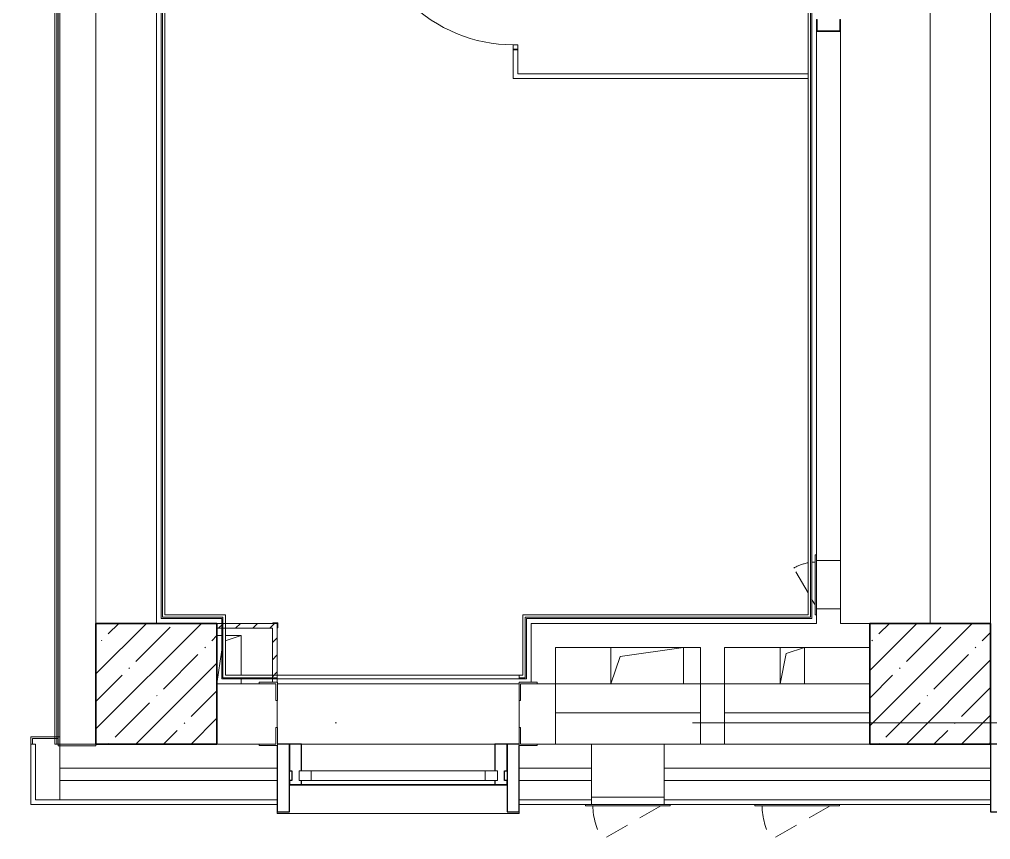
# Model space of a CAD drawing. Header units: millimetres. Extents: x 5993 to 95364, y 94667 to 143522.
# Drawn here: x 46946.4 to 47273.4, y 118557.8 to 118834.1 of the extents above; entities that cross this region are included whole.
import ezdxf

# ---------------------------------------------------------------- set-up
doc = ezdxf.new("R2010")
doc.units = ezdxf.units.MM
for name, pattern in [('200_ШТРИХ_ш1п0_6_', [160, 100, -60]), ('50_200_ШТРИХ_1Т_ш5_п1_п1_', [1400, 1000, -200, 0, -200]), ('Штрих короткий', [300, 150, -150])]:
    doc.linetypes.add(name, pattern=pattern)
for name, color, linetype, lineweight in [('0-2', 7, 'Continuous', 9), ('S-GRID-____-OTLN-1', 7, '50_200_ШТРИХ_1Т_ш5_п1_п1_', 9), ('Импосты витража', 7, 'Continuous', 9), ('Импосты витража-1', 7, 'Continuous', 25), ('Каркас_Импост', 7, 'Continuous', 13), ('Каркас_Импост-1', 7, 'Continuous', 9), ('Несущие колонны', 7, 'Continuous', 9), ('Несущие колонны-1', 7, 'Continuous', 35), ('Обобщенные модели', 7, 'Continuous', 9), ('Общие ребра', 7, 'Continuous', 9), ('Окна', 7, 'Continuous', 9), ('Открывание в плане-2', 7, '200_ШТРИХ_ш1п0_6_', 9), ('Открывание-1', 7, 'Continuous', 9), ('Панель-1', 7, 'Continuous', 9), ('Перемычка-1', 7, 'Штрих короткий', 9), ('Проем', 7, 'Continuous', 35), ('Стены', 7, 'Continuous', 9), ('Стены-1', 7, 'Continuous', 13)]:
    doc.layers.add(name, color=color, linetype=linetype, lineweight=lineweight)
doc.layers.add('Штриховка разреза-5', color=7, linetype='Continuous', lineweight=5, true_color=0x8000ff)

# ---------------------------------------------------------------- blocks, each defined once
blk = doc.blocks.new('BSC_Колонна _Прямоугольная - 500х500-V12-АИ2_01_План напольных покрытий и плинтусов 1го этажа _Часть 1_')
at = {"layer": 'Несущие колонны'}
h = blk.add_hatch(dxfattribs=at)
h.set_pattern_fill('FP_19', color=256, style=0, pattern_type=2)
h.set_pattern_definition([(45, (-65850, -57250), (-114.04925, 114.04925), []), (45, (-65735.95, -57250), (-114.04925, 114.04925), [201.613, -40.323, 3.353, -36.97])])
h.paths.add_polyline_path([(-250, -250), (250, -250), (250, 250), (-250, 250), (-250, -199.6)], flags=0)
at = {"layer": 'Несущие колонны-1'}
for p, q in [((250, 250), (-250, 250)), ((-250, 250), (-250, -250)), ((250, -250), (250, 250)), ((-250, -250), (250, -250))]:
    blk.add_line(p, q, dxfattribs=at)
blk = doc.blocks.new('BSC_Колонна _Прямоугольная - 500х500-V56-АИ2_01_План напольных покрытий и плинтусов 1го этажа _Часть 1_')
at = {"layer": 'Несущие колонны'}
h = blk.add_hatch(dxfattribs=at)
h.set_pattern_fill('FP_86', color=256, style=0, pattern_type=2)
h.set_pattern_definition([(45, (-69050, -57250), (-114.04925, 114.04925), []), (45, (-68935.95, -57250), (-114.04925, 114.04925), [201.613, -40.323, 3.353, -36.97])])
h.paths.add_polyline_path([(-250, -250), (250, -250), (250, 250), (-250, 250), (-250, -199.6)], flags=0)
at = {"layer": 'Несущие колонны-1'}
for p, q in [((250, 250), (-250, 250)), ((-250, 250), (-250, -250)), ((250, -250), (250, 250)), ((-250, -250), (250, -250))]:
    blk.add_line(p, q, dxfattribs=at)
blk = doc.blocks.new('DOR_ДУ_распашная__1Ст_Прямоугольная_ШЕР - Вн_650х2100h_Кабинки С_у-18405741-АИ2_01_План напольных покрытий и плинтусов 1го этажа _Часть 1_')
at = {"layer": 'Каркас_Импост'}
for p, q in [((-325, 10), (-305, 10)), ((-305, 10), (-305, -10)), ((305, 10), (325, 10)), ((305, -10), (305, 10)), ((-305, -10), (-325, -10)), ((325, -10), (305, -10))]:
    blk.add_line(p, q, dxfattribs=at)
at = {"layer": 'Открывание-1'}
blk.add_arc((-305, -10), 610, 315, 0, dxfattribs=at)
at = {"layer": 'Панель-1'}
for p, q in [((-305, -10), (-290.9, 4.1)), ((-290.9, 4.1), (140.5, -427.2)), ((126.3, -441.3), (-305, -10)), ((140.5, -427.2), (126.3, -441.3))]:
    blk.add_line(p, q, dxfattribs=at)
at = {"layer": 'Проем'}
for p, q in [((-325, -10), (-325, 10)), ((325, 10), (325, -10))]:
    blk.add_line(p, q, dxfattribs=at)
blk = doc.blocks.new('PNS_Панель прямоугольная2 - Нр_Стекло - 40мм-26233822-АИ2_01_План напольных покрытий и плинтусов 1го этажа _Часть 1_')
at = {"layer": 'Каркас_Импост'}
for p, q in [((-410, 0), (-410, 40)), ((-410, 40), (-360, 40)), ((-360, 40), (-360, 0)), ((410, 40), (360, 40)), ((360, 40), (360, 0)), ((410, 0), (410, 40)), ((-360, 0), (-410, 0)), ((360, 0), (410, 0))]:
    blk.add_line(p, q, dxfattribs=at)
at = {"layer": 'Каркас_Импост-1'}
for p, q in [((-360, 40), (360, 40)), ((-360, 0), (360, 0))]:
    blk.add_line(p, q, dxfattribs=at)
blk = doc.blocks.new('Прямоугольный импост - Откос НВФ_50х280 мм-25985587-АИ2_01_План напольных покрытий и плинтусов 1го этажа _Часть 1_')
at = {"layer": 'Импосты витража-1'}
for p, q in [((-50, 130), (0, 130)), ((-50, -150), (-50, 130)), ((0, 130), (0, -144)), ((0, -150), (-50, -150))]:
    blk.add_line(p, q, dxfattribs=at)
blk = doc.blocks.new('Прямоугольный импост - Импост структурный с накладкой - 150мм-25647633-АИ2_01_План напольных покрытий и плинтусов 1го этажа _Часть 1_')
at = {"layer": 'Импосты витража-1'}
for p, q in [((-25, 0), (-25, 17)), ((-25, 17), (25, 17)), ((-15, 0), (-25, 0)), ((-15, -40), (-15, 0)), ((25, 17), (25, 0)), ((-25, -150), (-25, -40)), ((-25, -40), (-15, -40)), ((25, -40), (25, -150)), ((25, -150), (-25, -150))]:
    blk.add_line(p, q, dxfattribs=at)
blk = doc.blocks.new('Прямоугольный импост - Импост структурный с накладкой - 150мм-V165-АИ2_01_План напольных покрытий и плинтусов 1го этажа _Часть 1_')
at = {"layer": 'Импосты витража-1'}
for p, q in [((-25, 0), (-25, 17)), ((-25, 17), (25, 17)), ((25, 0), (15, 0)), ((15, 0), (15, -40)), ((25, 17), (25, 0)), ((-25, -150), (-25, -40)), ((15, -40), (25, -40)), ((25, -40), (25, -150)), ((25, -150), (-25, -150))]:
    blk.add_line(p, q, dxfattribs=at)
blk = doc.blocks.new('Прямоугольный импост - Откос НВФ_50х280 мм-25985594-АИ2_01_План напольных покрытий и плинтусов 1го этажа _Часть 1_')
at = {"layer": 'Импосты витража-1'}
for p, q in [((0, 130), (-50, 130)), ((-50, 130), (-50, -150)), ((0, -144), (0, 130)), ((-50, -150), (0, -150))]:
    blk.add_line(p, q, dxfattribs=at)
blk = doc.blocks.new('Прямоугольный импост - Импост структурный с накладкой - 150мм-25656008-АИ2_01_План напольных покрытий и плинтусов 1го этажа _Часть 1_')
at = {"layer": 'Импосты витража'}
for p, q in [((18800, 57000), (19600, 57000)), ((18800, 56833), (19600, 56833))]:
    blk.add_line(p, q, dxfattribs=at)
blk = doc.blocks.new('Проем_Дверь_Прямоугольный - 1000х2700h_витражные проемы-25985460-АИ2_01_План напольных покрытий и плинтусов 1го этажа _Часть 1_')
at = {"layer": 'Перемычка-1'}
for p, q in [((500, 125), (-500, 125)), ((500, -125), (-500, -125))]:
    blk.add_line(p, q, dxfattribs=at)
blk = doc.blocks.new('Фахверк_СКБ_Уголок - 250_2700-27497298-АИ2_01_План напольных покрытий и плинтусов 1го этажа _Часть 1_')
at = {"layer": 'Обобщенные модели'}
for p, q in [((200, 181), (125, 181)), ((125, 181), (125, 106)), ((131, 106), (131, 175)), ((131, 175), (200, 175)), ((200, 175), (200, 181)), ((125, 106), (131, 106)), ((131, -6), (125, -6)), ((125, -6), (125, -81)), ((131, -75), (131, -6)), ((200, -75), (131, -75)), ((200, -81), (200, -75)), ((125, -81), (200, -81))]:
    blk.add_line(p, q, dxfattribs=at)
blk = doc.blocks.new('Прямоугольный импост - Откос НВФ_50х280 мм-27090908-АИ2_01_План напольных покрытий и плинтусов 1го этажа _Часть 1_')
at = {"layer": 'Импосты витража-1'}
for p, q in [((0, 130), (-50, 130)), ((-50, 130), (-50, -150)), ((0, -150), (0, 130)), ((-50, -150), (0, -150))]:
    blk.add_line(p, q, dxfattribs=at)
blk = doc.blocks.new('154_Фахверк_СКБ_Швеллер - Тип_100_4010-27789772-АИ2_01_План напольных покрытий и плинтусов 1го этажа _Часть 1_')
at = {"layer": 'Обобщенные модели'}
for p, q in [((175, 50), (125, 50)), ((125, 50), (125, -50)), ((128, 47), (175, 47)), ((128, -47), (128, 47)), ((175, 47), (175, 50)), ((125, -50), (175, -50)), ((175, -47), (128, -47)), ((175, -50), (175, -47))]:
    blk.add_line(p, q, dxfattribs=at)
blk = doc.blocks.new('DOR_Люк-Решетка_Прямоугольный - Люк_300х400h ПЛК_цоколь-28750901-АИ2_01_План напольных покрытий и плинтусов 1го этажа _Часть 1_')
at = {"layer": 'Каркас_Импост-1'}
for p, q in [((-175, 10), (-175, 15)), ((175, 15), (-175, 15)), ((175, 15), (175, 10))]:
    blk.add_line(p, q, dxfattribs=at)
at = {"layer": 'Открывание в плане-2'}
blk.add_line((-136.3, 15), (106.1, 155), dxfattribs=at)
blk.add_arc((-145, 10), 290, 0.9929, 30, dxfattribs=at)
blk = doc.blocks.new('DOR_Люк-Решетка_Прямоугольный - Люк_300х500h СХТ_цоколь-31776600-АИ2_01_План напольных покрытий и плинтусов 1го этажа _Часть 1_')
at = {"layer": 'Каркас_Импост-1'}
for p, q in [((-175, 10), (-175, 15)), ((175, 15), (-175, 15)), ((175, 10), (-175, 10)), ((-150, -20), (-150, 10)), ((150, 10), (150, -20)), ((175, 15), (175, 10)), ((150, -20), (-150, -20))]:
    blk.add_line(p, q, dxfattribs=at)
at = {"layer": 'Открывание в плане-2'}
blk.add_line((-136.3, 15), (106.1, 155), dxfattribs=at)
blk.add_arc((-145, 10), 290, 0.9929, 30, dxfattribs=at)
blk = doc.blocks.new('AR_Отверстие Ниша - Лючок-32402704-АИ2_01_План напольных покрытий и плинтусов 1го этажа _Часть 1_')
at = {"layer": 'Окна'}
for p, q in [((100, 50), (-100, 50)), ((-100, 50), (-100, -50)), ((100, -50), (100, 50)), ((-100, -50), (100, -50))]:
    blk.add_line(p, q, dxfattribs=at)
blk = doc.blocks.new('Л_Общий_Лючок - Лючок-29684667-АИ2_01_План напольных покрытий и плинтусов 1го этажа _Часть 1_')
at = {"layer": 'Окна'}
for p, q in [((224, 6), (-24, 6)), ((-24, 6), (-24, 0)), ((224, 6), (224, 0))]:
    blk.add_line(p, q, dxfattribs=at)
at = {"layer": 'Открывание в плане-2'}
for p, q in [((66.6, 35), (168.8, 94)), ((16.4, 6), (40.6, 20))]:
    blk.add_line(p, q, dxfattribs=at)
for start, end in [(10.7896, 30), (1.8496, 6.1655)]:
    blk.add_arc((6, 0), 188, start, end, dxfattribs=at)
blk = doc.blocks.new('AR_Отверстие прямоугольное _в плите_ - AR_Отверстие прямоугольное _в плите_-30459920-АИ2_01_План напольных покрытий и плинтусов 1го этажа _Часть 1_')
at = {"layer": 'Обобщенные модели'}
for p, q in [((-50, 75), (-50, -75)), ((-50, -75), (-25, 50)), ((-25, 50), (50, 75)), ((50, -75), (50, 75))]:
    blk.add_line(p, q, dxfattribs=at)
blk = doc.blocks.new('AR_Отверстие прямоугольное _в плите_ - AR_Отверстие прямоугольное _в плите_-V239-АИ2_01_План напольных покрытий и плинтусов 1го этажа _Часть 1_')
at = {"layer": 'Обобщенные модели'}
for p, q in [((-150, 75), (-150, -75)), ((-112.5, 37.5), (150, 75)), ((150, -75), (150, 75)), ((-150, -75), (-112.5, 37.5))]:
    blk.add_line(p, q, dxfattribs=at)
blk = doc.blocks.new('AR_Отверстие прямоугольное _в плите_ - AR_Отверстие прямоугольное _в плите_-30511940-АИ2_01_План напольных покрытий и плинтусов 1го этажа _Часть 1_')
at = {"layer": 'Обобщенные модели'}
for p, q in [((-30, 100), (-50, 100)), ((50, 100), (-15, 100)), ((-15, 78.3), (50, 100)), ((50, -65), (50, 100)), ((-50, -100), (-30, 40)), ((50, -100), (50, -80))]:
    blk.add_line(p, q, dxfattribs=at)
blk = doc.blocks.new('Отлив_СКБ - Отлив витража_120_НВФ-31885283-АИ2_01_План напольных покрытий и плинтусов 1го этажа _Часть 1_')
at = {"layer": 'Окна'}
for p, q in [((950, -2), (50, -2)), ((0, -120), (0, -113)), ((0, -120), (1000, -120)), ((1000, -113), (1000, -120))]:
    blk.add_line(p, q, dxfattribs=at)
blk = doc.blocks.new('О_Общий_Откосы металлические_СКБ_Боковой - О_Общий_Откосы металлические_СКБ_Боковой-32003644-АИ2_01_План напольных покрытий и плинтусов 1го этажа _Часть 1_')
at = {"layer": 'Обобщенные модели'}
for p, q in [((120, 0), (0, 0)), ((0, 0), (0, -30)), ((120, -30), (120, 0)), ((0, -30), (7, -30)), ((7, -30), (7, -7)), ((7, -7), (113, -7)), ((113, -7), (113, -37)), ((113, -37), (270, -37)), ((270, -30), (120, -30)), ((270, -37), (270, -30))]:
    blk.add_line(p, q, dxfattribs=at)

msp = doc.modelspace()

# ---------------------------------------------------------------- linework, layer by layer
at = {"layer": 'S-GRID-____-OTLN-1', "color": 251, "ltscale": 0.6, "true_color": 0x636466}
msp.add_line((50293.31, 118597.07), (41443.97, 118597.07), dxfattribs=at)
at = {"layer": 'Обобщенные модели'}
for p, q in [((47031.8, 118630.78), (47031.8, 118630.62)), ((47033.42, 118630.78), (47031.8, 118630.78)), ((47031.8, 118630.62), (47033.26, 118630.62)), ((47033.26, 118630.62), (47033.26, 118629.15)), ((47033.42, 118629.15), (47033.42, 118630.78)), ((47033.26, 118629.15), (47033.42, 118629.15))]:
    msp.add_line(p, q, dxfattribs=at)
at = {"layer": 'Общие ребра'}
for p, q in [((46994.6, 118632.65), (46994.6, 119099.86)), ((47212.74, 119026.6), (47212.74, 118632.65)), ((46959.03, 118589.92), (46959.03, 118903.29)), ((46959.52, 118589.92), (46959.52, 118903.29)), ((46995.41, 118632.65), (46994.6, 118632.65)), ((47014.54, 118632.65), (46995.41, 118632.65)), ((47014.54, 118632.65), (47014.95, 118632.65)), ((47014.95, 118612.3), (47014.95, 118632.65)), ((47211.92, 118632.65), (47116.69, 118632.65)), ((47116.69, 118632.24), (47116.69, 118632.65)), ((47116.69, 118632.24), (47116.69, 118613.11)), ((47212.74, 118632.65), (47211.92, 118632.65)), ((47015.76, 118612.3), (47014.95, 118612.3)), ((47033.26, 118612.3), (47015.76, 118612.3)), ((47116.69, 118612.3), (47114.66, 118612.3)), ((47116.69, 118613.11), (47116.69, 118612.3)), ((46972.21, 118589.92), (46960.01, 118589.92)), ((46972.21, 118581.78), (46960.01, 118581.78)), ((47033.26, 118581.78), (46972.21, 118581.78)), ((47139.08, 118581.78), (47114.66, 118581.78)), ((47273.38, 118581.78), (47163.49, 118581.78)), ((46972.21, 118577.71), (46960.01, 118577.71)), ((47033.26, 118577.71), (46972.21, 118577.71)), ((47139.08, 118577.71), (47114.66, 118577.71)), ((47273.38, 118577.71), (47163.49, 118577.71)), ((46960.01, 118571.2), (46972.21, 118571.2)), ((46972.21, 118571.2), (47033.26, 118571.2)), ((47033.26, 118571.2), (46972.21, 118571.2)), ((47114.66, 118571.2), (47139.08, 118571.2)), ((47139.08, 118571.2), (47114.66, 118571.2)), ((47163.49, 118571.2), (47273.38, 118571.2)), ((47273.38, 118571.2), (47163.49, 118571.2))]:
    msp.add_line(p, q, dxfattribs=at)
at = {"layer": 'Стены'}
for p, q in [((47033.26, 118613.11), (47114.66, 118613.11)), ((47114.66, 118611.89), (47033.26, 118611.89)), ((47033.26, 118610.27), (47114.66, 118610.27)), ((47139.08, 118589.92), (47163.49, 118589.92))]:
    msp.add_line(p, q, dxfattribs=at)
at = {"layer": 'Стены-1'}
for p, q in [((47253.03, 119241.08), (47253.03, 118630.61)), ((47273.38, 118630.61), (47273.38, 119220.73)), ((46972.21, 119200.38), (46972.21, 118630.61)), ((46992.56, 118630.61), (46992.56, 119102.71)), ((46994.19, 119099.86), (46994.19, 118632.24)), ((46995.41, 118633.46), (46995.41, 119099.86)), ((47211.92, 119026.6), (47211.92, 118633.46)), ((47213.15, 118632.24), (47213.15, 119026.6)), ((46958.38, 118903.29), (46958.38, 118589.92)), ((46960.01, 118903.29), (46960.01, 118589.92)), ((46960.01, 118589.92), (46960.01, 118903.29)), ((46972.21, 118630.61), (46972.21, 118903.29)), ((47214.77, 118830.03), (47214.77, 118651.78)), ((47222.91, 118651.78), (47222.91, 118830.03)), ((47112.62, 118823.93), (47112.62, 118815.79)), ((47114.25, 118815.79), (47114.25, 118823.93)), ((47112.62, 118815.79), (47112.62, 118814.16)), ((47112.62, 118814.16), (47211.92, 118814.16)), ((47211.92, 118815.79), (47114.25, 118815.79)), ((47211.92, 118814.16), (47211.92, 118815.79)), ((47014.54, 118633.46), (46995.41, 118633.46)), ((47014.95, 118633.46), (47014.54, 118633.46)), ((47015.76, 118633.46), (47014.95, 118633.46)), ((47015.76, 118613.11), (47015.76, 118633.46)), ((47211.92, 118633.46), (47115.88, 118633.46)), ((47115.88, 118633.46), (47115.88, 118632.65)), ((47214.77, 118635.5), (47214.77, 118630.61)), ((47222.91, 118630.61), (47222.91, 118635.5)), ((46994.19, 118632.24), (46994.6, 118632.24)), ((46994.6, 118632.24), (46995.41, 118632.24)), ((46995.41, 118632.24), (47014.54, 118632.24)), ((47033.26, 118630.61), (47012.91, 118630.61)), ((47014.54, 118632.24), (47014.54, 118611.89)), ((47033.26, 118610.75), (47033.26, 118630.61)), ((47115.88, 118632.65), (47115.88, 118632.24)), ((47115.88, 118632.24), (47115.88, 118613.11)), ((47117.1, 118632.24), (47211.92, 118632.24)), ((47117.1, 118613.11), (47117.1, 118632.24)), ((47175.7, 118630.61), (47118.73, 118630.61)), ((47118.73, 118630.61), (47118.73, 118622.47)), ((47214.77, 118630.61), (47175.7, 118630.61)), ((47211.92, 118632.24), (47212.74, 118632.24)), ((47212.74, 118632.24), (47213.15, 118632.24)), ((47232.68, 118630.61), (47222.91, 118630.61)), ((47012.91, 118628.99), (47031.63, 118628.99)), ((47031.63, 118628.99), (47031.63, 118610.75)), ((47118.73, 118622.47), (47118.73, 118610.75)), ((47126.87, 118622.47), (47175.7, 118622.47)), ((47126.87, 118610.27), (47126.87, 118622.47)), ((47175.7, 118622.47), (47175.7, 118610.27)), ((47183.84, 118622.47), (47232.68, 118622.47)), ((47183.84, 118610.27), (47183.84, 118622.47)), ((47027.16, 118610.27), (47012.91, 118610.27)), ((47014.54, 118611.89), (47014.95, 118611.89)), ((47014.95, 118611.89), (47015.76, 118611.89)), ((47033.26, 118613.11), (47015.76, 118613.11)), ((47015.76, 118611.89), (47033.26, 118611.89)), ((47033.26, 118611.89), (47033.26, 118613.11)), ((47115.88, 118613.11), (47114.66, 118613.11)), ((47114.66, 118613.11), (47114.66, 118611.89)), ((47114.66, 118611.89), (47117.1, 118611.89)), ((47117.1, 118612.3), (47117.1, 118613.11)), ((47117.1, 118611.89), (47117.1, 118612.3)), ((47126.87, 118610.27), (47120.76, 118610.27)), ((47120.76, 118610.27), (47126.87, 118610.27)), ((47126.87, 118589.92), (47126.87, 118610.27)), ((47175.73, 118610.27), (47126.87, 118610.27)), ((47126.87, 118610.27), (47126.87, 118600.5)), ((47183.84, 118610.27), (47175.7, 118610.27)), ((47175.7, 118610.27), (47175.7, 118589.92)), ((47175.7, 118610.27), (47183.84, 118610.27)), ((47175.73, 118600.5), (47175.73, 118610.27)), ((47183.84, 118589.92), (47183.84, 118610.27)), ((47232.68, 118610.27), (47183.84, 118610.27)), ((47183.84, 118610.27), (47183.84, 118600.5)), ((47033.26, 118595.53), (47033.26, 118604.65)), ((47114.66, 118604.65), (47114.66, 118595.53)), ((47126.87, 118600.5), (47175.73, 118600.5)), ((47183.84, 118600.5), (47232.68, 118600.5)), ((46950.24, 118589.92), (46950.24, 118569.57)), ((46951.87, 118589.92), (46950.24, 118589.92)), ((46951.87, 118571.2), (46951.87, 118589.92)), ((46958.38, 118589.92), (46960.01, 118589.92)), ((46960.01, 118589.92), (46960.01, 118581.78)), ((47012.91, 118589.92), (47027.16, 118589.92)), ((47027.16, 118589.92), (47012.91, 118589.92)), ((47033.26, 118571.2), (47033.26, 118589.43)), ((47114.66, 118589.43), (47114.66, 118571.2)), ((47120.76, 118589.92), (47126.87, 118589.92)), ((47139.08, 118589.92), (47120.76, 118589.92)), ((47139.08, 118572.01), (47139.08, 118589.92)), ((47232.68, 118589.92), (47163.49, 118589.92)), ((47163.49, 118589.92), (47163.49, 118572.01)), ((47175.7, 118589.92), (47183.84, 118589.92)), ((47273.38, 118571.2), (47273.38, 118589.92)), ((46960.01, 118581.78), (46960.01, 118577.71)), ((46960.01, 118577.71), (46960.01, 118571.2)), ((46960.01, 118571.2), (46951.87, 118571.2)), ((47033.26, 118569.57), (47033.26, 118571.2)), ((47114.66, 118571.2), (47114.66, 118569.57)), ((47273.38, 118569.57), (47273.38, 118571.2)), ((46950.24, 118569.57), (46951.87, 118569.57)), ((46951.87, 118569.57), (47033.26, 118569.57)), ((47114.66, 118569.57), (47137.04, 118569.57)), ((47165.53, 118569.57), (47273.38, 118569.57))]:
    msp.add_line(p, q, dxfattribs=at)
at = {"layer": 'Штриховка разреза-5'}
for p, q in [((47013.46, 118628.99), (47015.09, 118630.61)), ((47019.21, 118628.99), (47020.84, 118630.61)), ((47024.97, 118628.99), (47026.6, 118630.61)), ((47030.72, 118628.99), (47032.35, 118630.61)), ((47031.63, 118624.14), (47033.26, 118625.77)), ((47031.63, 118618.38), (47033.26, 118620.01)), ((47031.63, 118612.63), (47033.26, 118614.26))]:
    msp.add_line(p, q, dxfattribs=at)

# ---------------------------------------------------------------- block references
at = {"layer": '0-2', "xscale": 0.08139549610658335, "yscale": 0.08139549610658335, "zscale": 0.08139549610658335}
for name, p, rotation in [('DOR_ДУ_распашная__1Ст_Прямоугольная_ШЕР - Вн_650х2100h_Кабинки С_у-18405741-АИ2_01_План напольных покрытий и плинтусов 1го этажа _Часть 1_', (47113.44, 118850.38), 270), ('154_Фахверк_СКБ_Швеллер - Тип_100_4010-27789772-АИ2_01_План напольных покрытий и плинтусов 1го этажа _Часть 1_', (47218.84, 118819.86), 90.00000000000007), ('Л_Общий_Лючок - Лючок-29684667-АИ2_01_План напольных покрытий и плинтусов 1го этажа _Часть 1_', (47214.77, 118635.5), 90.00000000000006), ('AR_Отверстие Ниша - Лючок-32402704-АИ2_01_План напольных покрытий и плинтусов 1го этажа _Часть 1_', (47218.84, 118643.64), 270.0000000000001), ('Фахверк_СКБ_Уголок - 250_2700-27497298-АИ2_01_План напольных покрытий и плинтусов 1го этажа _Часть 1_', (47043.44, 118604.16), 180), ('Прямоугольный импост - Откос НВФ_50х280 мм-25985594-АИ2_01_План напольных покрытий и плинтусов 1го этажа _Часть 1_', (47033.26, 118577.71), 180), ('Прямоугольный импост - Откос НВФ_50х280 мм-27090908-АИ2_01_План напольных покрытий и плинтусов 1го этажа _Часть 1_', (47273.38, 118577.71), 180), ('DOR_Люк-Решетка_Прямоугольный - Люк_300х500h СХТ_цоколь-31776600-АИ2_01_План напольных покрытий и плинтусов 1го этажа _Часть 1_', (47151.29, 118570.38), 180), ('DOR_Люк-Решетка_Прямоугольный - Люк_300х400h ПЛК_цоколь-28750901-АИ2_01_План напольных покрытий и плинтусов 1го этажа _Часть 1_', (47208.26, 118570.38), 180)]:
    msp.add_blockref(name, p, dxfattribs=dict(at, rotation=rotation))
for name, p in [('BSC_Колонна _Прямоугольная - 500х500-V12-АИ2_01_План напольных покрытий и плинтусов 1го этажа _Часть 1_', (46992.56, 118610.27)), ('BSC_Колонна _Прямоугольная - 500х500-V56-АИ2_01_План напольных покрытий и плинтусов 1го этажа _Часть 1_', (47253.03, 118610.27)), ('AR_Отверстие прямоугольное _в плите_ - AR_Отверстие прямоугольное _в плите_-30511940-АИ2_01_План напольных покрытий и плинтусов 1го этажа _Часть 1_', (47016.98, 118618.4)), ('AR_Отверстие прямоугольное _в плите_ - AR_Отверстие прямоугольное _в плите_-V239-АИ2_01_План напольных покрытий и плинтусов 1го этажа _Часть 1_', (47157.8, 118616.37)), ('AR_Отверстие прямоугольное _в плите_ - AR_Отверстие прямоугольное _в плите_-30459920-АИ2_01_План напольных покрытий и плинтусов 1го этажа _Часть 1_', (47206.63, 118616.37)), ('Проем_Дверь_Прямоугольный - 1000х2700h_витражные проемы-25985460-АИ2_01_План напольных покрытий и плинтусов 1го этажа _Часть 1_', (47073.96, 118600.09)), ('Фахверк_СКБ_Уголок - 250_2700-27497298-АИ2_01_План напольных покрытий и плинтусов 1го этажа _Часть 1_', (47104.48, 118596.02)), ('О_Общий_Откосы металлические_СКБ_Боковой - О_Общий_Откосы металлические_СКБ_Боковой-32003644-АИ2_01_План напольных покрытий и плинтусов 1го этажа _Часть 1_', (46950.24, 118592.36)), ('Прямоугольный импост - Импост структурный с накладкой - 150мм-25656008-АИ2_01_План напольных покрытий и плинтусов 1го этажа _Часть 1_', (45511.17, 113950.37)), ('PNS_Панель прямоугольная2 - Нр_Стекло - 40мм-26233822-АИ2_01_План напольных покрытий и плинтусов 1го этажа _Часть 1_', (47073.96, 118577.71)), ('Отлив_СКБ - Отлив витража_120_НВФ-31885283-АИ2_01_План напольных покрытий и плинтусов 1го этажа _Часть 1_', (47033.26, 118576.32))]:
    msp.add_blockref(name, p, dxfattribs=at)
at = {"layer": '0-2', "extrusion": (0, 0, -1), "xscale": 0.08139549610658335, "yscale": 0.08139549610658335, "zscale": 0.08139549610658335, "rotation": 180}
for name, p in [('Прямоугольный импост - Импост структурный с накладкой - 150мм-25647633-АИ2_01_План напольных покрытий и плинтусов 1го этажа _Часть 1_', (-47039.37, 118577.71)), ('Прямоугольный импост - Импост структурный с накладкой - 150мм-V165-АИ2_01_План напольных покрытий и плинтусов 1го этажа _Часть 1_', (-47108.55, 118577.71)), ('Прямоугольный импост - Откос НВФ_50х280 мм-25985587-АИ2_01_План напольных покрытий и плинтусов 1го этажа _Часть 1_', (-47114.66, 118577.71))]:
    msp.add_blockref(name, p, dxfattribs=at)

doc.saveas('drawing.dxf')
